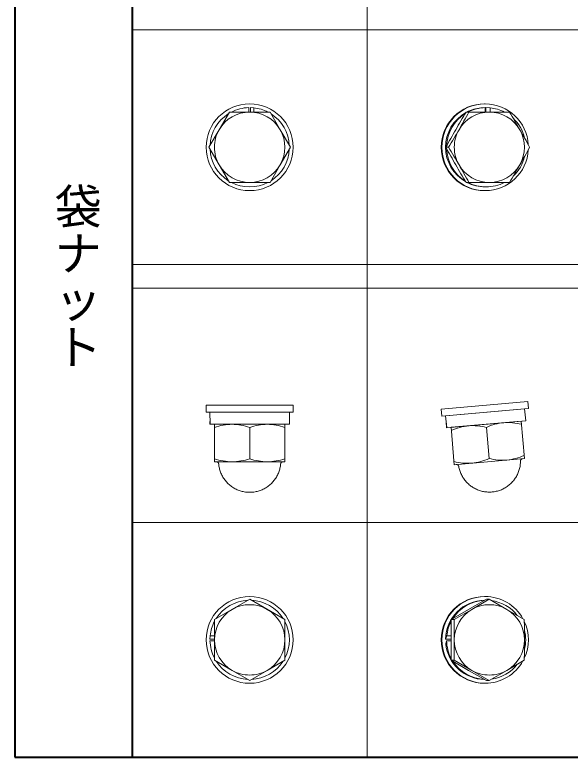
# Model space of a CAD drawing. Units: millimetres, scale not verified. Extents: x -975 to 975, y -650 to 695.
# Drawn here: x -975 to -738.5, y -650 to -333.6 of the extents above; entities that cross this region are included whole.
import ezdxf
from ezdxf.enums import TextEntityAlignment as Align

# ---------------------------------------------------------------- set-up
doc = ezdxf.new("R2010")
doc.units = ezdxf.units.MM
doc.header["$LTSCALE"] = 5
doc.layers.add('0-0_0', color=3, linetype='Continuous', lineweight=9)
doc.layers.add('F-0', color=4, linetype='Continuous', lineweight=9)
doc.styles.add('@ＭＳ ゴシック', font='')
doc.styles.get('@ＭＳ ゴシック').set_extended_font_data('@MS Gothic')

msp = doc.modelspace()

# ---------------------------------------------------------------- linework, layer by layer
at = {"layer": '0-0_0'}
for p, q in [((-875.352, -375), (-875.352, -373.104)), ((-874.648, -375), (-874.648, -373.104)), ((-874.648, -373.104), (-873.281, -373.188)), ((-873.281, -375), (-873.281, -373.188)), ((-776.45, -373.188), (-774.644, -373.104)), ((-775, -371.5), (-774.738, -371.5)), ((-774.644, -375), (-774.644, -373.104)), ((-774.388, -375), (-774.388, -373.104)), ((-774.388, -373.104), (-772.582, -373.188)), ((-772.582, -375), (-772.582, -373.188)), ((-883.66, -375), (-887.99, -382.5)), ((-866.34, -375), (-883.66, -375)), ((-862.01, -382.5), (-866.34, -375)), ((-782.804, -375), (-764.389, -375)), ((-887.99, -382.5), (-892.321, -390)), ((-857.679, -390), (-862.01, -382.5)), ((-892.321, -390), (-887.99, -397.5)), ((-862.01, -397.5), (-857.679, -390)), ((-791.432, -390), (-790.271, -390)), ((-887.99, -397.5), (-883.66, -405)), ((-866.34, -405), (-862.01, -397.5)), ((-883.66, -405), (-866.34, -405)), ((-782.804, -405), (-764.389, -405)), ((-774.294, -406.9), (-774.738, -406.9)), ((-774.738, -408.5), (-775, -408.5)), ((-793.43, -501.612), (-756.57, -498.388)), ((-756.57, -498.388), (-756.309, -501.376)), ((-893.5, -500), (-856.5, -500)), ((-893.5, -503), (-893.5, -500)), ((-893.5, -503), (-856.5, -503)), ((-891.896, -503), (-891.812, -508.1)), ((-856.5, -500), (-856.5, -503)), ((-793.168, -504.601), (-793.43, -501.612)), ((-793.168, -504.601), (-756.309, -501.376)), ((-891.868, -505.55), (-891.896, -508.1)), ((-791.57, -504.461), (-791.042, -509.534)), ((-890, -508.1), (-890, -524.1)), ((-890, -508.1), (-860, -508.1)), ((-875, -509.44), (-875, -522.76)), ((-860, -524.1), (-860, -508.1)), ((-791.32, -506.999), (-791.126, -509.542)), ((-789.237, -509.377), (-759.351, -506.762)), ((-789.237, -509.377), (-787.842, -525.316)), ((-774.177, -509.404), (-773.016, -522.673)), ((-757.957, -522.701), (-759.351, -506.762)), ((-860, -524.1), (-890, -524.1)), ((-757.957, -522.701), (-787.842, -525.316)), ((-775, -581.5), (-774.738, -581.5)), ((-774.177, -582.68), (-781.765, -587.01)), ((-773.016, -582.68), (-780.371, -587.01)), ((-774.177, -582.68), (-773.016, -582.68)), ((-765.428, -587.01), (-773.016, -582.68)), ((-781.765, -587.01), (-789.12, -591.34)), ((-780.371, -587.01), (-787.959, -591.34)), ((-758.073, -591.34), (-765.428, -587.01)), ((-789.12, -591.34), (-787.959, -591.34)), ((-891.896, -599.648), (-891.812, -598.282)), ((-890, -599.648), (-891.896, -599.648)), ((-890, -600.352), (-891.896, -600.352)), ((-890, -598.282), (-891.812, -598.282)), ((-791.57, -599.648), (-791.042, -598.282)), ((-789.236, -599.648), (-791.57, -599.648)), ((-791.487, -601.719), (-791.126, -600.352)), ((-789.236, -600.352), (-791.126, -600.352)), ((-789.231, -598.282), (-791.042, -598.282)), ((-890, -608.66), (-882.5, -612.991)), ((-867.5, -612.991), (-860, -608.66)), ((-789.12, -608.66), (-787.959, -608.66)), ((-789.12, -608.66), (-781.765, -612.991)), ((-787.959, -608.66), (-780.371, -612.991)), ((-765.428, -612.991), (-758.073, -608.66)), ((-882.5, -612.991), (-875, -617.321)), ((-875, -617.321), (-867.5, -612.991)), ((-781.765, -612.991), (-774.177, -617.321)), ((-780.371, -612.991), (-773.016, -617.321)), ((-773.016, -617.321), (-765.428, -612.991)), ((-774.738, -618.5), (-775, -618.5)), ((-774.177, -617.321), (-773.016, -617.321))]:
    msp.add_line(p, q, dxfattribs=at)
for points in [[(-891.896, -503), (-858.1, -503), (-858.1, -508.1), (-891.896, -508.1)], [(-791.57, -504.461), (-757.903, -501.516), (-757.458, -506.596), (-791.126, -509.542)], [(-889.195, -524.1), (-889.161, -524.101), (-889.126, -524.103), (-889.092, -524.106), (-889.058, -524.11), (-889.023, -524.115), (-888.99, -524.122), (-888.956, -524.129), (-888.923, -524.138), (-888.89, -524.148), (-888.857, -524.159), (-888.825, -524.171), (-888.793, -524.185), (-888.762, -524.199), (-888.731, -524.214), (-888.701, -524.231), (-888.671, -524.249), (-888.642, -524.267), (-888.613, -524.287), (-888.586, -524.307), (-888.559, -524.329), (-888.533, -524.351), (-888.507, -524.374), (-888.482, -524.399), (-888.436, -524.449), (-888.414, -524.476), (-888.393, -524.503), (-888.373, -524.531), (-888.335, -524.589), (-888.318, -524.619), (-888.302, -524.65), (-888.287, -524.681), (-888.273, -524.712), (-888.26, -524.744), (-888.238, -524.81), (-888.22, -524.876), (-888.213, -524.91), (-888.207, -524.944), (-888.199, -525.012), (-888.151, -525.467)], [(-860.805, -524.1), (-860.839, -524.101), (-860.874, -524.103), (-860.908, -524.106), (-860.942, -524.11), (-860.977, -524.115), (-861.01, -524.122), (-861.044, -524.129), (-861.077, -524.138), (-861.11, -524.148), (-861.143, -524.159), (-861.175, -524.171), (-861.207, -524.185), (-861.238, -524.199), (-861.269, -524.214), (-861.299, -524.231), (-861.329, -524.249), (-861.358, -524.267), (-861.387, -524.287), (-861.414, -524.307), (-861.441, -524.329), (-861.467, -524.351), (-861.493, -524.374), (-861.518, -524.399), (-861.564, -524.449), (-861.586, -524.476), (-861.607, -524.503), (-861.627, -524.531), (-861.665, -524.589), (-861.682, -524.619), (-861.698, -524.65), (-861.713, -524.681), (-861.727, -524.712), (-861.74, -524.744), (-861.762, -524.81), (-861.78, -524.876), (-861.787, -524.91), (-861.793, -524.944), (-861.801, -525.012), (-861.849, -525.467)], [(-787.041, -525.245), (-787.007, -525.244), (-786.972, -525.242), (-786.937, -525.242), (-786.903, -525.243), (-786.868, -525.245), (-786.834, -525.25), (-786.8, -525.254), (-786.766, -525.26), (-786.733, -525.267), (-786.699, -525.275), (-786.666, -525.284), (-786.633, -525.295), (-786.601, -525.306), (-786.568, -525.319), (-786.537, -525.333), (-786.506, -525.348), (-786.475, -525.364), (-786.444, -525.381), (-786.416, -525.399), (-786.387, -525.418), (-786.359, -525.438), (-786.331, -525.458), (-786.304, -525.481), (-786.254, -525.527), (-786.23, -525.552), (-786.206, -525.577), (-786.184, -525.603), (-786.141, -525.658), (-786.122, -525.686), (-786.103, -525.716), (-786.085, -525.745), (-786.069, -525.775), (-786.053, -525.806), (-786.025, -525.869), (-786.002, -525.934), (-785.992, -525.967), (-785.983, -526), (-785.969, -526.067), (-785.881, -526.516)], [(-759.679, -524.224), (-759.704, -524.68), (-759.743, -525.135), (-759.798, -525.588), (-759.869, -526.04), (-759.955, -526.489), (-760.058, -526.934), (-760.175, -527.376), (-760.307, -527.813), (-760.454, -528.246), (-760.616, -528.673), (-760.793, -529.095), (-760.984, -529.51), (-761.19, -529.918), (-761.409, -530.319), (-761.641, -530.712), (-761.888, -531.097), (-762.148, -531.473), (-762.42, -531.84), (-762.705, -532.197), (-763.002, -532.544), (-763.311, -532.88), (-763.631, -533.206), (-763.962, -533.522), (-764.304, -533.825), (-764.656, -534.115), (-765.018, -534.395), (-765.39, -534.66), (-765.77, -534.914), (-766.159, -535.154), (-766.556, -535.381), (-766.96, -535.593), (-767.372, -535.791), (-767.79, -535.976), (-768.215, -536.145), (-768.644, -536.3), (-769.079, -536.441), (-769.519, -536.565), (-769.962, -536.675), (-770.41, -536.769)], [(-758.759, -522.771), (-758.792, -522.775), (-758.827, -522.78), (-758.861, -522.786), (-758.894, -522.793), (-758.929, -522.801), (-758.961, -522.811), (-758.994, -522.821), (-759.026, -522.833), (-759.058, -522.846), (-759.09, -522.859), (-759.121, -522.874), (-759.152, -522.891), (-759.181, -522.907), (-759.211, -522.925), (-759.239, -522.945), (-759.268, -522.965), (-759.295, -522.986), (-759.322, -523.008), (-759.347, -523.03), (-759.372, -523.055), (-759.396, -523.079), (-759.42, -523.104), (-759.443, -523.131), (-759.484, -523.185), (-759.504, -523.214), (-759.522, -523.242), (-759.54, -523.272), (-759.573, -523.333), (-759.587, -523.365), (-759.6, -523.397), (-759.612, -523.429), (-759.624, -523.461), (-759.634, -523.494), (-759.65, -523.562), (-759.662, -523.629), (-759.666, -523.664), (-759.669, -523.698), (-759.671, -523.766), (-759.679, -524.224)], [(-888.151, -525.467), (-888.087, -525.919), (-888.008, -526.369), (-887.914, -526.816), (-887.804, -527.26), (-887.679, -527.699), (-887.538, -528.134), (-887.383, -528.564), (-887.213, -528.988), (-887.029, -529.406), (-886.83, -529.818), (-886.617, -530.222), (-886.391, -530.619), (-886.15, -531.008), (-885.897, -531.388), (-885.631, -531.759), (-885.352, -532.121), (-885.06, -532.473), (-884.757, -532.815), (-884.442, -533.146), (-884.116, -533.466), (-883.779, -533.774), (-883.432, -534.071), (-883.074, -534.356), (-882.707, -534.628), (-882.331, -534.887), (-881.946, -535.134), (-881.553, -535.366), (-881.152, -535.586), (-880.743, -535.791), (-880.328, -535.982), (-879.907, -536.158), (-879.48, -536.32), (-879.047, -536.467), (-878.609, -536.599), (-878.168, -536.716), (-877.722, -536.818), (-877.273, -536.904), (-876.822, -536.974), (-876.368, -537.029)], [(-861.849, -525.467), (-861.913, -525.919), (-861.992, -526.369), (-862.086, -526.816), (-862.196, -527.26), (-862.321, -527.699), (-862.462, -528.134), (-862.617, -528.564), (-862.787, -528.988), (-862.971, -529.406), (-863.17, -529.818), (-863.383, -530.222), (-863.609, -530.619), (-863.85, -531.008), (-864.103, -531.388), (-864.369, -531.759), (-864.648, -532.121), (-864.94, -532.473), (-865.243, -532.815), (-865.558, -533.146), (-865.884, -533.466), (-866.221, -533.774), (-866.568, -534.071), (-866.926, -534.356), (-867.293, -534.628), (-867.669, -534.887), (-868.054, -535.134), (-868.447, -535.366), (-868.848, -535.586), (-869.257, -535.791), (-869.672, -535.982), (-870.093, -536.158), (-870.52, -536.32), (-870.953, -536.467), (-871.391, -536.599), (-871.832, -536.716), (-872.278, -536.818), (-872.727, -536.904), (-873.178, -536.974), (-873.632, -537.029)], [(-785.881, -526.516), (-785.778, -526.961), (-785.66, -527.402), (-785.528, -527.839), (-785.379, -528.272), (-785.217, -528.699), (-785.038, -529.12), (-784.846, -529.535), (-784.64, -529.942), (-784.42, -530.342), (-784.186, -530.736), (-783.939, -531.119), (-783.679, -531.495), (-783.405, -531.862), (-783.12, -532.218), (-782.823, -532.565), (-782.513, -532.901), (-782.192, -533.226), (-781.86, -533.541), (-781.517, -533.843), (-781.165, -534.133), (-780.802, -534.411), (-780.43, -534.676), (-780.049, -534.929), (-779.66, -535.168), (-779.263, -535.393), (-778.857, -535.606), (-778.446, -535.803), (-778.027, -535.987), (-777.602, -536.155), (-777.172, -536.309), (-776.737, -536.448), (-776.297, -536.572), (-775.853, -536.681), (-775.405, -536.774), (-774.956, -536.852), (-774.503, -536.915), (-774.048, -536.962), (-773.593, -536.992), (-773.136, -537.007)], [(-876.368, -537.029), (-875.913, -537.069), (-875.457, -537.092), (-875, -537.1)], [(-873.632, -537.029), (-874.087, -537.069), (-874.543, -537.092), (-875, -537.1)], [(-773.136, -537.007), (-772.679, -537.008), (-772.222, -536.991), (-771.767, -536.959)], [(-770.41, -536.769), (-770.86, -536.848), (-771.312, -536.911), (-771.767, -536.959)], [(-860, -608.66), (-860, -591.34), (-875, -582.68), (-890, -591.34), (-890, -608.66)]]:
    msp.add_lwpolyline(points, dxfattribs=at)
for centre in [(-875, -390), (-875, -600)]:
    msp.add_circle(centre, 18.5, dxfattribs=at)
for centre, radius, start, end in [((-875, -390), 16.9, 91.193, 117.429), ((-875, -390), 16.9, 62.57, 84.164), ((-774.929, -390), 18.5, 90.218, 269.782), ((-774.668, -390), 18.5, 90.218, 269.782), ((-774.736, -389.888), 16.788, 95.862, 117.524), ((-774.292, -389.885), 16.785, 91.202, 117.526), ((-774.771, -389.96), 18.46, 3.148, 89.9), ((-774.296, -389.888), 16.788, 62.476, 84.138), ((-875, -390), 16.9, 122.57, 177.43), ((-875, -390), 15, 90, 150), ((-875, -390), 15, 30, 90), ((-875, -390), 16.9, 2.57, 57.43), ((-774.642, -390), 16.932, 119.403, 240.597), ((-774.216, -389.988), 16.913, 122.095, 178.109), ((-440.614, -582.198), 400.031, 148.805, 150.053), ((-772.889, -389.933), 14.933, 90.04, 150.149), ((-1118.956, -191.17), 384.153, 330.128, 331.41), ((-772.91, -389.933), 14.933, 29.851, 89.96), ((-1106.579, -582.198), 400.031, 29.947, 31.195), ((-774.375, -389.985), 16.915, 13.239, 46.797), ((-875, -390), 15, 150, 180), ((-875, -390), 15, 330, 30), ((-454.189, -573.792), 384.073, 150.128, 151.41), ((-1132.376, -182.852), 399.933, 328.805, 330.053), ((-772.798, -389.999), 15.044, 150.104, 180.006), ((-1093.004, -573.792), 384.073, 28.59, 29.872), ((-773.006, -390), 15.05, 330.109, 29.891), ((-875, -390), 16.9, 182.57, 237.43), ((-875, -390), 15, 180, 210), ((-875, -390), 16.9, 302.571, 357.43), ((-454.189, -206.208), 384.073, 208.59, 209.872), ((-774.216, -390.012), 16.913, 181.891, 237.905), ((-1132.376, -597.148), 399.933, 29.947, 31.195), ((-772.798, -390.002), 15.044, 179.994, 209.896), ((-774.771, -390.04), 18.46, 270.1, 356.853), ((-1093.004, -206.208), 384.073, 330.128, 331.41), ((-774.375, -390.015), 16.915, 313.203, 346.761), ((-875, -390), 15, 210, 270), ((-875, -390), 15, 270, 330), ((-440.615, -197.802), 400.031, 209.947, 211.195), ((-1118.956, -588.831), 384.153, 28.59, 29.872), ((-772.889, -390.067), 14.933, 209.851, 269.96), ((-772.91, -390.068), 14.933, 270.04, 330.149), ((-1106.579, -197.802), 400.031, 328.805, 330.053), ((-875, -390), 16.9, 242.571, 297.432), ((-774.737, -390.116), 16.784, 242.473, 269.996), ((-774.293, -390.116), 16.784, 242.473, 269.996), ((-774.295, -390.116), 16.784, 270.004, 297.527), ((-774.738, -390.128), 16.772, 270, 270.76), ((-882.175, -531.581), 23.483, 90.792, 109.464), ((-882.823, -531.573), 23.476, 70.533, 89.21), ((-867.177, -531.573), 23.476, 90.79, 109.467), ((-867.825, -531.581), 23.483, 70.536, 89.208), ((-779.395, -532.086), 23.483, 95.792, 114.464), ((-780.041, -532.135), 23.476, 75.533, 94.21), ((-764.455, -530.771), 23.476, 95.79, 114.467), ((-765.1, -530.835), 23.483, 75.536, 94.208), ((-767.798, -499.992), 23.483, 275.792, 294.464), ((-882.175, -500.62), 23.483, 250.536, 269.208), ((-882.823, -500.627), 23.476, 270.79, 289.467), ((-867.177, -500.627), 23.476, 250.533, 269.21), ((-867.825, -500.62), 23.483, 270.792, 289.464), ((-782.094, -501.243), 23.483, 255.536, 274.208), ((-782.739, -501.306), 23.476, 275.79, 294.467), ((-767.152, -499.943), 23.476, 255.533, 274.21), ((-774.929, -600), 18.5, 90.218, 269.782), ((-774.668, -600), 18.5, 90.218, 269.782), ((-774.751, -599.917), 18.417, 28.939, 89.96), ((-875, -600), 16.9, 92.57, 147.429), ((-875, -600), 15, 60, 120), ((-875, -600), 16.9, 32.57, 87.43), ((-774.706, -599.967), 16.867, 90.743, 178.917), ((-774.282, -599.922), 16.823, 92.261, 147.943), ((-772.899, -599.894), 14.894, 59.891, 120.109), ((-774.307, -599.92), 16.821, 37.945, 82.075), ((-875, -600), 15, 120, 180), ((-875, -600), 15, 0, 60), ((-772.832, -599.99), 15.011, 120.149, 180.04), ((-772.967, -599.99), 15.011, 359.96, 59.851), ((-448.8, -600.259), 340.437, 178.499, 179.956), ((-1128.279, -600.259), 340.437, 0.044, 1.501), ((-1098.393, -600.259), 340.437, 0.044, 1.501), ((-875, -600), 16.9, 152.57, 174.164), ((-875, -600), 16.9, 332.571, 27.43), ((-774.182, -599.997), 16.947, 151.935, 174.189), ((-774.873, -600), 18.564, 334.959, 25.041), ((-774.421, -600), 16.963, 345.678, 14.323), ((-875, -600), 16.9, 181.193, 207.43), ((-875, -600), 15, 180, 240), ((-875, -600), 15, 300, 0), ((-774.179, -600.002), 16.951, 181.185, 208.062), ((-448.8, -599.741), 340.437, 180.044, 181.501), ((-1128.279, -599.741), 340.437, 358.499, 359.956), ((-772.832, -600.011), 15.011, 179.96, 239.851), ((-772.967, -600.011), 15.011, 300.149, 0.04), ((-1098.393, -599.741), 340.437, 358.499, 359.956), ((-774.71, -600.04), 16.86, 185.714, 269.271), ((-875, -600), 16.9, 212.57, 267.43), ((-875, -600), 16.9, 272.57, 327.431), ((-774.282, -600.078), 16.823, 212.056, 267.74), ((-774.751, -600.083), 18.417, 270.04, 331.061), ((-774.307, -600.08), 16.821, 277.926, 322.055), ((-875, -600), 15, 240, 270), ((-875, -600), 15, 270, 300), ((-772.898, -600.101), 14.899, 239.897, 269.994), ((-772.901, -600.101), 14.899, 270.006, 300.104)]:
    msp.add_arc(centre, radius, start, end, dxfattribs=at)
at = {"layer": 'F-0', "color": 6, "lineweight": 40}
for p, q in [((-975, 650), (-975, -650)), ((-925, 650), (-925, -650)), ((-975, -650), (975, -650))]:
    msp.add_line(p, q, dxfattribs=at)
at = {"layer": 'F-0'}
for p, q in [((-825, 650), (-825, -650)), ((-925, -340), (975, -340)), ((-925, -440), (975, -440)), ((-925, -450), (975, -450)), ((-925, -550), (975, -550))]:
    msp.add_line(p, q, dxfattribs=at)

# ---------------------------------------------------------------- texts
at = {"layer": 'F-0', "color": 7, "style": '@ＭＳ ゴシック'}
msp.add_text('袋ナット', height=14.66, rotation=270, dxfattribs=at).set_placement((-960, -405), align=Align.BOTTOM_LEFT)

doc.saveas('drawing.dxf')
